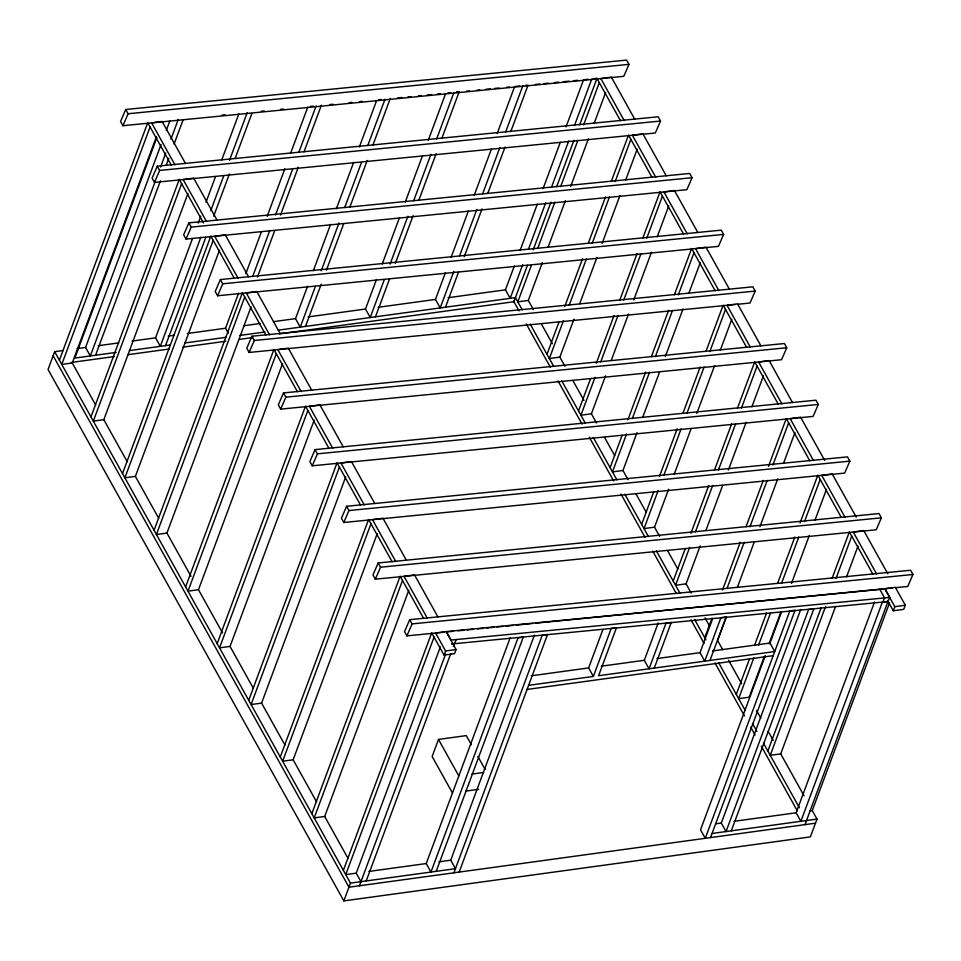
<?xml version="1.0" encoding="UTF-8"?>
<svg xmlns="http://www.w3.org/2000/svg" width="961" height="961" viewBox="0 0 961 961"><rect width="100%" height="100%" fill="white"/><g stroke="black" fill="none" stroke-linecap="round" stroke-linejoin="round"><path stroke-width="1.44" d="M63.426 350.489L54.669 351.69L48.05 369.492L343.858 900.901L810.375 836.887L817.006 819.084L812.273 810.579L889.61 602.643M59.402 360.183L147.706 122.744L171.238 165.004M150.072 126.996L61.768 364.435L72.267 362.994L156.391 136.786M156.823 137.675L74.862 358.069L116.161 352.399M155.382 181.004L90.322 355.942L85.589 347.438L161.052 144.522M166.253 130.528L169.905 120.726M160.583 167.01L165.785 153.015M170.986 139.021L178.278 119.428M95.571 355.222L160.451 180.74M166.217 165.268L168.824 158.229M174.061 144.162L182.962 120.233M90.959 416.87L179.263 179.419L203.516 223M181.629 183.671L93.325 421.122L103.824 419.681L187.948 193.473M200.885 237.199L160.295 346.344L155.562 337.84L192.512 238.496M198.23 223.096L200.837 216.105M206.038 202.11L215.408 176.92M221.655 160.139L238.821 113.963M210.771 210.615L223.781 175.635M229.511 160.247L247.205 112.665M165.544 345.624L205.834 237.307M213.678 216.201L229.367 174.001M235.121 158.517L251.866 113.506M122.515 473.557L210.819 236.106L234.34 278.378M213.186 240.358L124.882 477.809L135.381 476.368L219.504 250.16M228.25 333.095L225.535 328.242L238.544 293.261M245.836 273.669L261.44 231.697M267.17 216.309L284.864 168.728M290.582 153.34L307.76 107.164M154.06 530.244L242.376 292.793L265.897 335.053M244.743 297.045L156.427 534.484L166.926 533.055L251.049 306.847M252.647 276.576L269.825 230.4M275.543 215.012L292.721 168.836M298.955 152.054L316.133 105.878M257.488 276.948L274.75 230.544M280.504 215.072L298.282 167.25M304.036 151.778L321.382 105.157M185.617 586.919L273.921 349.48L297.454 391.74M276.287 353.732L187.984 591.171L198.483 589.73L282.606 363.522M315.424 286.33L300.252 327.136L295.52 318.632L307.556 286.27M313.31 270.798L330.584 224.357M336.338 208.873L353.612 162.433M359.366 146.961L376.64 100.521M321.19 270.846L338.981 223M344.735 207.528L361.48 162.493M367.763 145.604L385.037 99.175M305.502 326.416L321.19 284.24M326.416 270.173L343.678 223.781M349.948 206.903L367.21 160.499M372.952 145.039L390.286 98.454M217.174 643.606L305.478 406.155L328.998 448.427M307.844 410.407L219.54 647.858L230.039 646.417L314.163 420.209M384.352 279.555L370.225 317.538L365.492 309.034L376.484 279.495M382.238 264.023L399.5 217.594M405.254 202.122L422.516 155.694M428.282 140.222L445.544 93.806M390.106 264.083L407.896 216.249M413.65 200.777L430.912 154.349M436.666 138.877L453.94 92.46M375.475 316.818L389.589 278.858M395.343 263.398L413.122 215.6M418.864 200.14L436.126 153.748M441.868 138.288L459.19 91.739L456.535 92.1M248.719 700.293L337.035 462.842L360.555 505.114M339.401 467.094L251.085 704.545L261.584 703.104L345.708 476.896M453.808 271.362L440.21 307.94L435.477 299.436L445.411 272.708M451.165 257.236L468.427 210.807M474.193 195.335L491.455 148.907M497.209 133.435L514.471 87.019M459.562 255.89L476.824 209.462M482.578 193.99L499.852 147.574M505.606 132.089L522.868 85.673M445.46 307.22L458.517 272.083M464.271 256.623L482.038 208.837M487.792 193.377L505.042 147.009M510.784 131.549L528.033 85.169L525.451 85.421M280.276 756.968L368.58 519.529L392.112 561.789M370.946 523.781L282.642 761.22L293.141 759.779L377.265 533.583M522.724 264.611L510.183 298.33L505.45 289.838L514.339 265.945M520.081 250.497L537.331 204.128M543.073 188.668L560.311 142.312M566.065 126.852L583.303 80.484M311.832 813.655L400.136 576.216L423.657 618.476M402.503 580.456L314.199 817.907L324.698 816.466L408.821 590.258M528.478 249.163L545.716 202.795M551.458 187.335L568.708 140.979M574.45 125.519L591.7 79.15M527.457 265.296L513.907 301.73L279.267 333.923M533.199 249.848L550.965 202.074M556.707 186.614L573.957 140.258M579.699 124.798L596.949 78.43L594.018 78.718M531.385 265.332L517.799 301.862L528.298 300.421L542.4 262.485M537.655 248.479L554.893 202.11M560.647 186.65L577.885 140.294M583.639 124.834L599.316 82.682M548.154 247.037L565.392 200.669M570.618 186.614L588.384 138.852M594.138 123.392L605.634 92.484M343.377 870.342L431.693 632.891L444.042 655.09L454.541 653.66L456.067 649.54L446.084 631.593L435.585 633.035L445.58 650.981L444.042 655.09M434.06 637.143L345.744 874.594L356.243 873.153L440.366 646.945M343.858 900.901L350.477 883.099L54.669 351.69M546.989 354.297L559.002 321.983M564.756 306.523L582.522 258.761M588.264 243.301L605.502 196.933M611.256 181.485L628.494 135.117L652.026 177.377M563.458 320.614L549.356 358.549L559.855 357.108L573.957 319.172M569.212 305.154L586.45 258.797M592.204 243.337L609.442 196.969M615.184 181.521L630.86 139.369M359.45 885.766L445.628 654.045M579.699 303.724L596.949 257.356M602.175 243.301L619.941 195.527M625.683 180.079L637.179 149.171M366.225 880.937L450.793 653.528M453.412 646.513L454.529 643.486L451.91 643.846M471.358 744.727L466.289 735.609L438.492 739.429L432.138 756.487L452.427 792.933M578.534 410.984L590.559 378.67M596.3 363.21L614.067 315.436M619.821 299.988L637.059 253.62M642.813 238.172L660.051 191.804L683.583 234.064M595.015 377.301L580.9 415.236L591.399 413.795L605.514 375.859M600.757 361.841L618.007 315.472M623.749 300.024L640.999 253.656M646.741 238.208L662.417 196.056M611.256 360.399L628.506 314.043M633.731 299.988L651.486 252.214M657.24 236.766L668.736 205.846M436.21 871.327L523.289 637.155L518.039 637.876L430.96 872.047L426.228 863.555L510.183 637.792M350.477 883.099L455.454 868.696L450.721 860.191L534.424 635.101M453.916 872.804L542.292 635.161L547.554 634.428L459.166 872.083M610.091 467.671L622.115 435.345M627.857 419.897L645.624 372.123M651.366 356.675L668.616 310.307M674.358 294.847L691.608 248.491L715.128 290.751M626.572 433.988L612.457 471.911L622.956 470.482L637.059 432.546M632.314 418.528L649.552 372.159M655.306 356.711L672.544 310.343M678.298 294.883L693.974 252.731M642.813 417.086L659.534 372.123M665.276 356.675L683.043 308.901M688.797 293.441L700.293 262.533M641.648 524.346L653.66 492.032M659.414 476.584L677.181 428.81M682.923 413.35L700.173 366.994M705.915 351.534L723.152 305.166L746.685 347.438M528.622 685.325L593.357 676.436L588.625 667.931L602.895 629.563M658.117 490.663L644.014 528.598L654.513 527.157L668.616 489.221M663.871 475.214L681.109 428.846M686.863 413.386L704.101 367.03M709.843 351.57L725.519 309.418M593.357 676.436L611.196 628.47L616.445 627.725L598.607 675.715L774.722 651.558L769.989 643.053L781.401 612.361M674.37 473.773L691.079 428.81M696.833 413.35L714.6 365.588M720.342 350.128L731.838 319.22M673.193 581.033L685.217 548.719M690.959 533.259L708.725 485.497M714.479 470.037L731.717 423.669M737.471 408.221L754.709 361.853L778.242 404.113M654.297 668.075L671.295 622.368L666.045 623.088L649.047 668.796L644.314 660.291L658.201 622.932M689.674 547.35L675.559 585.285L686.058 583.844L700.173 545.908M695.416 531.889L712.666 485.533M718.408 470.073L735.658 423.705M741.399 408.257L757.076 366.105M705.915 530.448L722.636 485.497M728.39 470.037L746.156 422.263M751.898 406.815L763.394 375.907M704.749 637.72L712.065 618.043M722.516 589.946L740.282 542.172M746.024 526.724L763.274 480.356M768.5 466.301L786.266 418.54L809.787 460.8M709.987 660.435L726.156 616.962L720.906 617.683L704.737 661.156L700.004 652.651L712.485 619.088M726.972 588.576L744.21 542.208M749.964 526.76L767.202 480.392M772.956 464.932L788.633 422.792M726.492 616.638L717.615 640.531L722.72 649.708M737.471 587.135L754.193 542.172M759.935 526.724L777.701 478.95M783.455 463.502L794.951 432.582M736.306 694.395L749.364 659.27M754.589 645.227L766.614 612.914M777.581 583.399L794.831 537.043M800.057 522.988L817.811 475.214L841.343 517.486M753.82 657.901L738.673 698.647L749.172 697.205L764.319 656.471M758.529 645.263L770.542 612.95M781.521 583.447L798.759 537.079M804.513 521.619L820.177 479.467M769.028 643.822L781.041 611.508M791.492 583.411L809.258 535.637M815 520.177L826.496 489.269M765.316 655.594L700.533 829.811L705.266 838.316L789.834 610.92L795.083 610.199L710.515 837.596M731.285 830.845L813.835 608.866L808.585 609.586L726.035 831.565L721.303 823.06L800.717 609.514M767.851 751.082L821.15 607.772M832.13 578.27L849.368 531.901L872.9 574.173M825.607 606.403L770.217 755.334L780.716 753.892L835.589 606.367M836.058 578.306L851.734 536.154M846.557 576.864L858.053 545.956M804.982 824.634L888.024 601.346L882.39 602.115L800.873 821.295L796.14 812.79L874.522 602.042M893.286 610.788L894.811 606.679L884.817 588.733L895.316 587.291L905.31 605.238L903.772 609.346L893.286 610.788L887.568 600.529M125.735 109.494L120.557 121.458L122.924 125.711L623.785 76.315L628.975 64.351L626.608 60.099L125.735 109.494L128.101 113.746L122.924 125.711M157.292 166.181L152.102 178.145L154.469 182.398L655.342 132.99L660.531 121.038L658.165 116.786L157.292 166.181L159.658 170.433L154.469 182.398M188.849 222.868L183.659 234.832L186.026 239.085L686.899 189.677L692.076 177.713L689.71 173.46L188.849 222.868L191.215 227.12L186.026 239.085M220.393 279.543L215.216 291.507L217.582 295.76L718.444 246.364L723.633 234.4L721.267 230.147L220.393 279.543L222.76 283.795L217.582 295.76M738.048 304.229L750 303.051L755.19 291.087L752.823 286.834L251.95 336.23L246.761 348.194L249.127 352.447L735.057 304.517M249.127 352.447L254.317 340.482L251.95 336.23M283.507 392.917L278.318 404.881L280.684 409.134L781.557 359.726L786.735 347.762L784.368 343.521L283.507 392.917L285.873 397.169L280.684 409.134M315.052 449.604L309.874 461.568L312.241 465.809L813.102 416.413L818.292 404.449L815.925 400.196L315.052 449.604L317.418 453.856L312.241 465.809M346.609 506.279L341.419 518.243L343.786 522.496L844.659 473.1L849.848 461.136L847.482 456.883L346.609 506.279L348.975 510.531L343.786 522.496M378.166 562.966L372.976 574.93L375.343 579.183L876.216 529.787L881.393 517.823L879.027 513.57L378.166 562.966L380.532 567.218L375.343 579.183M895.808 587.639L907.761 586.462L912.95 574.498L910.584 570.245L409.71 619.653L404.533 631.617L406.899 635.87L444.547 632.146M406.899 635.87L412.077 623.905L409.71 619.653M454.457 643.702L456.259 639.558M882.775 602.066L884.576 597.922L879.844 589.417M889.742 597.418L451.093 640.062L446.36 631.569L885.009 588.913L889.742 597.418L887.928 601.562L451.862 643.954M593.009 78.97L596.949 78.43L620.47 120.702M77.156 348.603L85.589 347.438M98.19 345.708L118.78 342.885M132.029 341.071L155.562 337.84M168.163 336.11L174.049 335.305M187.287 333.491L225.535 328.242M244.034 325.707L260.215 323.485M273.453 321.671L295.52 318.632M308.121 316.914L365.492 309.034M378.105 307.304L435.477 299.436M448.078 297.706L505.45 289.838M129.399 350.585L169.953 345.023M184.668 343.005L225.859 337.347M239.938 335.413L264.948 331.989M278.185 330.164L515.432 297.61L522.183 309.73M71.354 362.453L114.419 356.543M127.777 354.705L169.364 348.999M182.734 347.161L225.799 341.251M239.169 339.425L252.527 337.587M445.58 650.981L456.067 649.54M894.811 606.679L905.31 605.238M531.253 675.811L588.625 667.931M601.286 666.201L644.314 660.291M656.976 658.561L700.004 652.651M712.606 650.921L769.989 643.053M527.096 689.433L773.185 655.666M471.947 774.061L483.647 772.452M465.592 791.119L478.77 789.317M368.856 871.423L426.228 863.555M438.877 861.813L450.721 860.191M715.705 823.829L721.303 823.06M733.952 821.331L796.14 812.79M809.655 810.94L812.273 810.579M712.041 833.487L817.006 819.084M815.469 823.193L348.951 887.207L53.143 355.798M128.101 113.746L628.975 64.351M159.658 170.433L660.531 121.038M191.215 227.12L692.076 177.713M222.76 283.795L723.633 234.4M254.317 340.482L755.19 291.087M285.873 397.169L786.735 347.762M317.418 453.856L818.292 404.449M348.975 510.531L849.848 461.136M380.532 567.218L881.393 517.823M412.077 623.905L912.95 574.498M447.538 631.857L453.52 631.269M458.001 630.824L463.971 630.236M466.962 629.935L472.944 629.347M477.425 628.914L483.395 628.326M486.386 628.026L493.858 627.293M496.849 626.992L502.819 626.404M505.81 626.104L513.282 625.371M516.273 625.082L532.706 623.461M535.697 623.16L892.829 587.94M222.039 115.068L225.006 114.779M261.308 111.224L264.275 110.935M280.624 109.338L283.591 109.049M310.331 106.443L313.31 106.142M330.103 104.509L333.035 104.22M349.179 102.647L352.11 102.359M359.45 101.638L362.381 101.349M378.514 99.776L381.445 99.488M397.602 97.914L402.034 97.481M407.945 96.905L410.9 96.617M418.287 95.896L421.242 95.595M427.152 95.019L431.585 94.586M437.483 94.01L440.438 93.722M447.826 93.001L450.781 92.712M456.523 92.16L459.13 91.896M466.541 91.175L469.497 90.887M476.908 90.166L479.875 89.878M485.81 89.289L490.254 88.856M494.699 88.424L499.143 87.992M506.555 87.259L509.522 86.971M515.456 86.394L519.901 85.961M535.361 84.448L539.77 84.015M544.166 83.595L548.563 83.163M554.425 82.586L558.821 82.153M563.218 81.733L569.092 81.156M573.489 80.724L577.885 80.292M583.747 79.727L588.144 79.295M634.68 119.08L611.34 77.132L600.841 78.574L624.194 120.521M666.237 175.767L642.885 133.819L632.398 135.261L655.738 177.208M697.794 232.454L674.442 190.506L663.943 191.948L687.295 233.883M729.351 289.129L705.999 247.181L695.5 248.623L718.852 290.57M760.896 345.816L737.543 303.868L727.057 305.31L750.397 347.257M792.453 402.503L769.1 360.555L758.601 361.997L781.954 403.944M824.73 460.499L800.657 417.242L790.158 418.672L813.511 460.619M856.287 517.174L832.214 473.917L821.715 475.359L845.055 517.306M887.844 573.861L863.759 530.604L853.26 532.046L876.612 573.993M528.298 300.421L533.403 309.598M541.427 324.025L552.371 343.678M559.855 357.108L564.96 366.285M572.984 380.7L583.928 400.365M591.399 413.795L596.505 422.972M604.541 437.387L614.752 455.742M622.956 470.482L628.062 479.647M636.086 494.074L646.309 512.417M654.513 527.157L659.618 536.334M667.643 550.749L677.853 569.104M686.058 583.844L691.163 593.021M705.038 617.923L709.41 625.791M728.558 660.195L741.688 683.788M756.463 710.323L760.848 718.179M768.139 731.297L773.245 740.463M780.716 753.892L804.069 795.84M530.208 324.145L553.728 366.417M561.753 380.832L585.285 423.092M593.309 437.519L616.842 479.779M624.866 494.206L648.387 536.466M656.411 550.881L679.944 593.153M694.539 619.365L705.939 639.846M718.792 662.946L745.231 710.443M752.535 723.561L756.908 731.417M763.478 743.213L799.408 807.769M513.546 301.069L519 310.883M526.292 323.977L550.341 367.174M557.993 380.916L582.03 424.113M589.321 437.195L613.719 481.041M621.01 494.134L645.059 537.331M652.699 551.073L676.388 593.61M690.959 619.797L704.077 643.353M714.996 662.982L744.511 715.993M750.697 727.117L755.07 734.973M761.268 746.096L797.33 810.892M185.449 163.394L162.109 121.446L151.61 122.888L174.95 164.824M217.006 220.069L193.654 178.121L183.155 179.563L206.507 221.511M248.563 276.756L225.21 234.808L214.711 236.25L238.064 278.197M280.107 333.443L256.767 291.495L246.268 292.937L269.609 334.884M311.664 390.118L288.312 348.182L277.813 349.612L301.165 391.559M343.221 446.805L319.869 404.857L309.37 406.299L332.722 448.246M374.766 503.492L351.426 461.544L340.927 462.986L364.279 504.933M406.323 560.179L382.971 518.231L372.472 519.673L395.824 561.62M437.88 616.854L414.527 574.906L404.028 576.348L427.381 618.295M477.881 756.439L485.125 769.449M438.492 739.429L458.769 775.863M72.267 362.994L95.619 404.941M103.824 419.681L127.176 461.628M135.381 476.368L158.721 518.315M166.926 533.055L191.011 576.312M198.483 589.73L222.556 632.987M230.039 646.417L253.38 688.364M261.584 703.104L284.936 745.051M293.141 759.779L316.493 801.726M324.698 816.466L348.038 858.413M356.243 873.153L360.976 881.657"/></g></svg>
